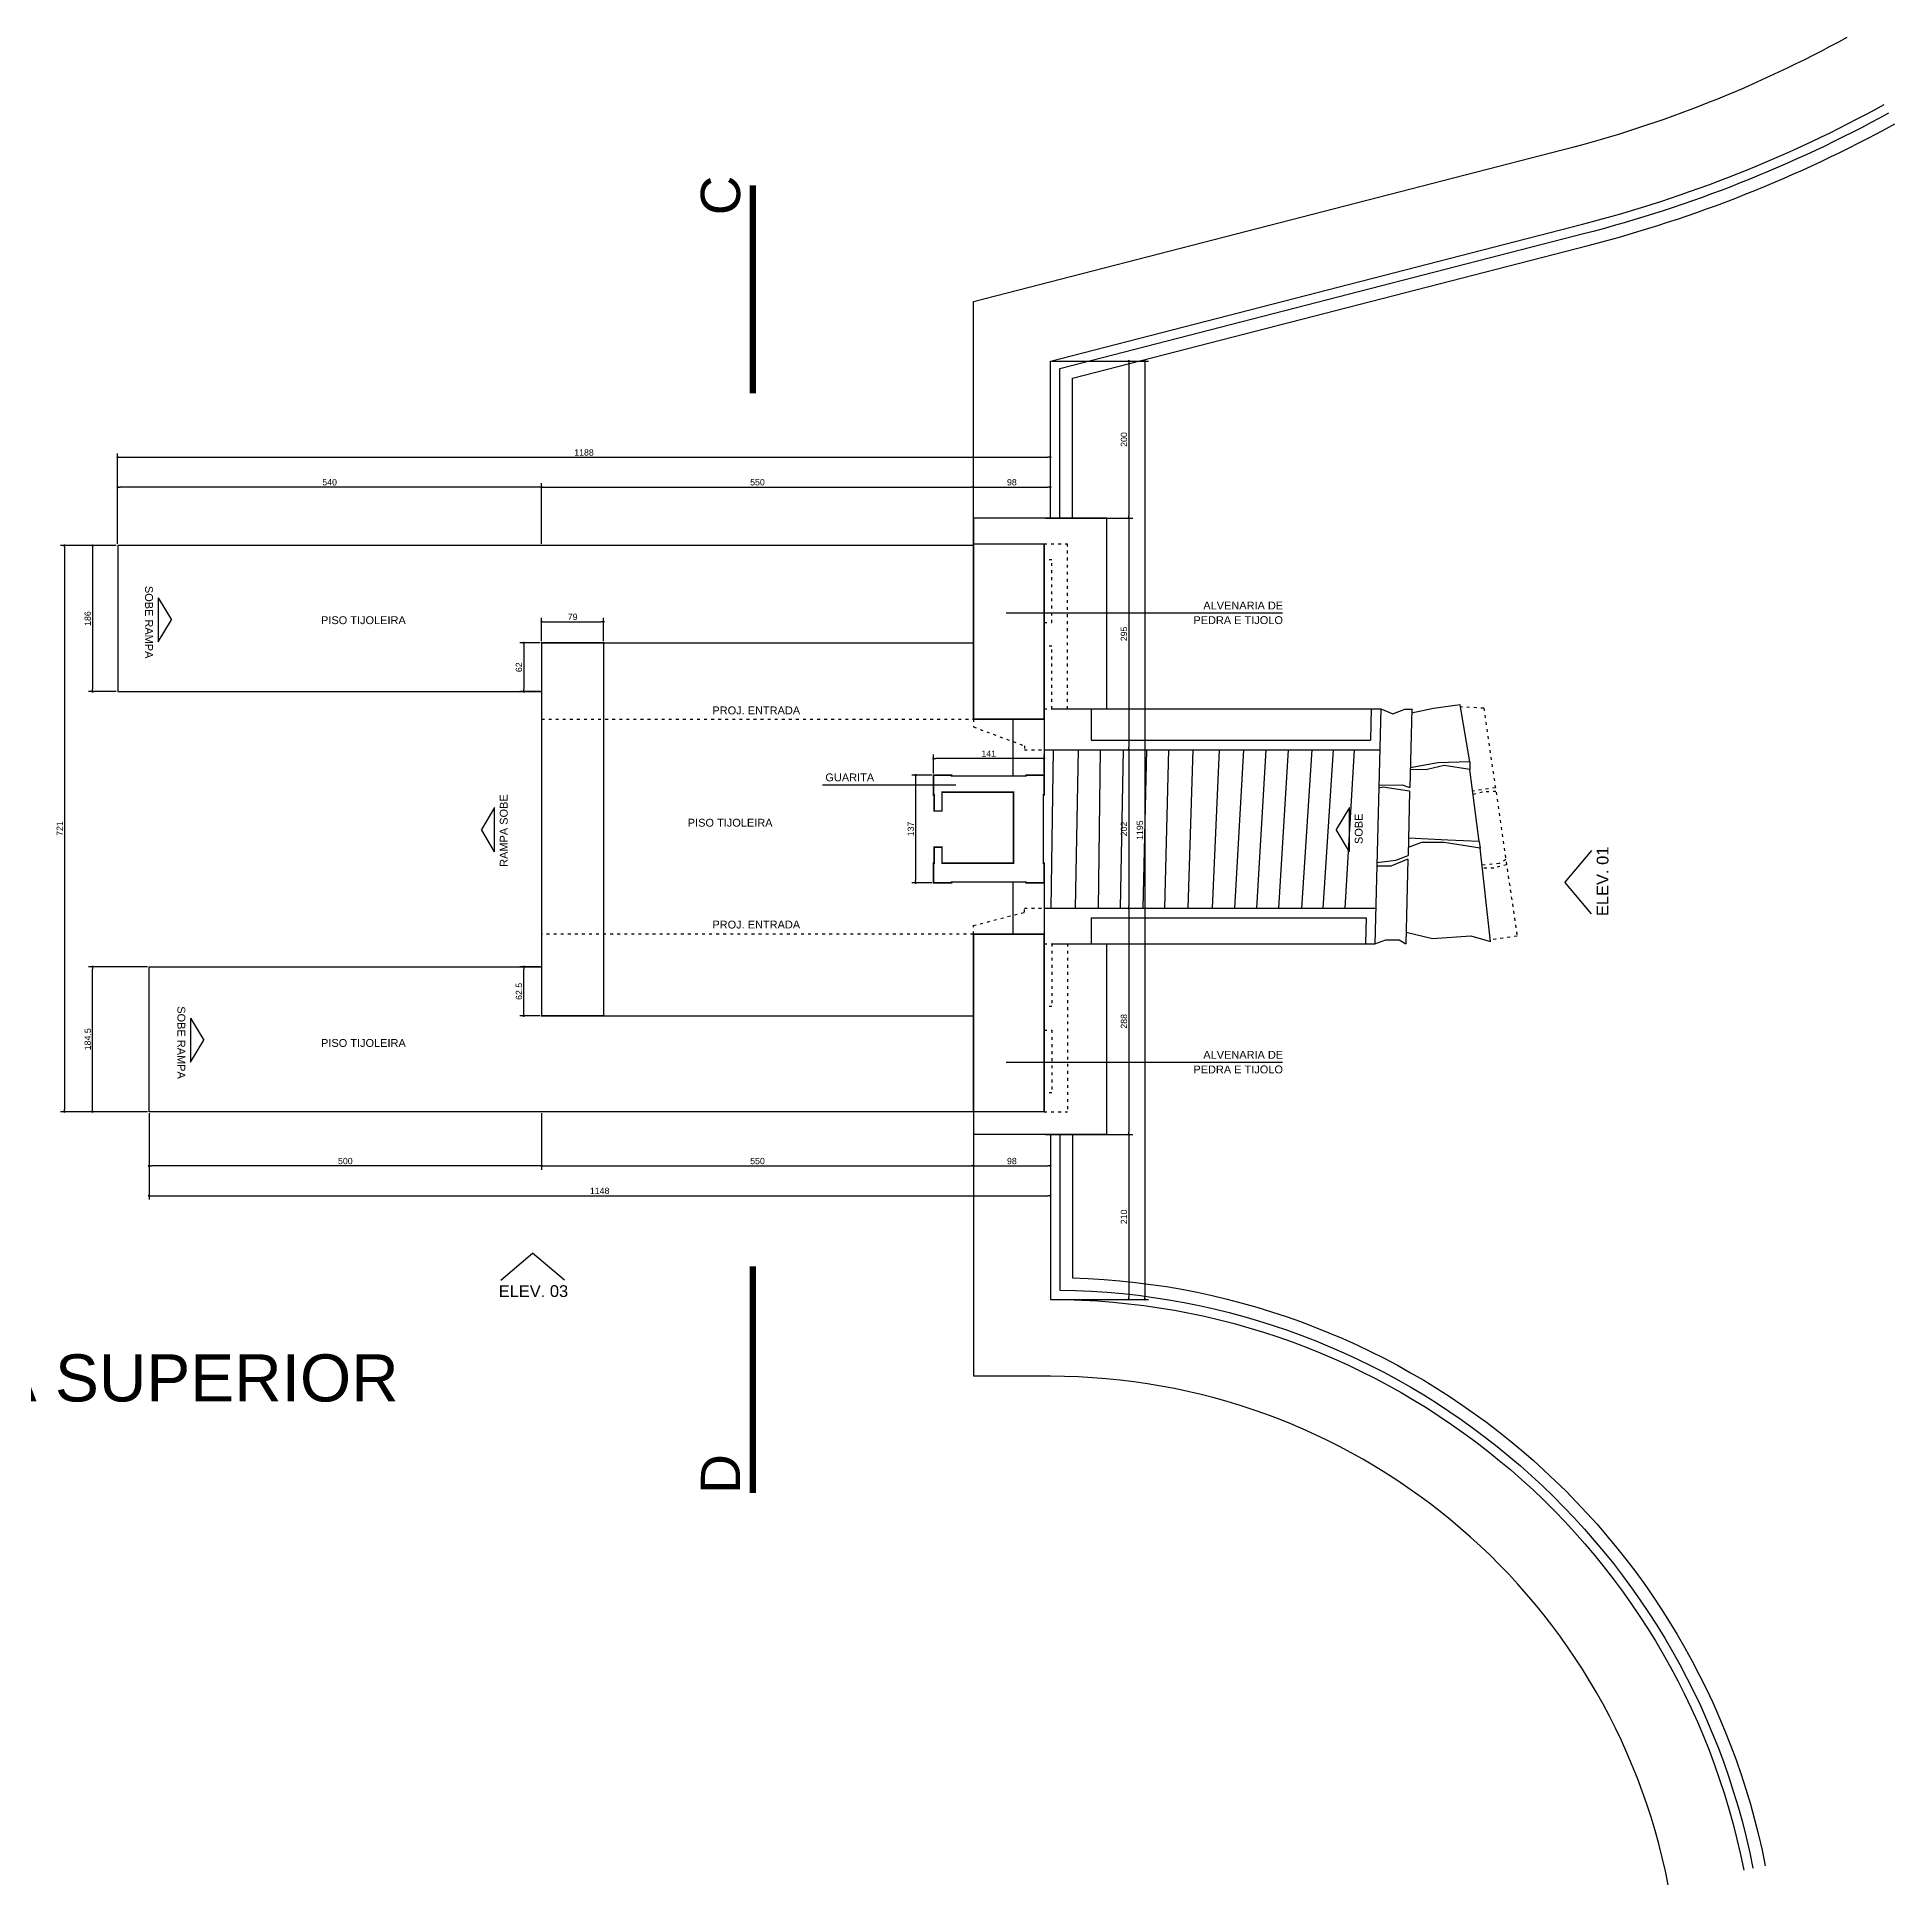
# Model space of a CAD drawing. Extents: x 1364 to 13318, y -13728 to -5941.
# Drawn here: x 10952 to 13318, y -8294 to -5941 of the extents above; entities that cross this region are included whole.
import ezdxf

# ---------------------------------------------------------------- set-up
doc = ezdxf.new("R2010")
doc.units = 0
doc.header["$PDMODE"] = 35
doc.linetypes.add('ACAD_ISO03W100', pattern=[30, 12, -18])
doc.linetypes.add('CENTER2', pattern=[28.575, 19.05, -3.175, 3.175, -3.175])
doc.layers.get('0').update_dxf_attribs({"linetype": 'CONTINUOUS'})
doc.layers.get('DEFPOINTS').update_dxf_attribs({"linetype": 'CONTINUOUS'})
for name, color, linetype in [('COTA', 7, 'CONTINUOUS'), ('PAREDE', 7, 'CONTINUOUS'), ('PAREDE_FINA', 7, 'CONTINUOUS')]:
    doc.layers.add(name, color=color, linetype=linetype)
doc.styles.add('TEXTO', font='ARIAL.TTF')
doc.dimstyles.new('COTA', dxfattribs={"dimtxt": 8, "dimasz": 3, "dimexe": 5, "dimexo": 2, "dimgap": 2, "dimtad": 1, "dimdec": 1, "dimdsep": 46, "dimtxsty": 'TEXTO', "dimblk1": 'DOT', "dimblk2": 'DOT', "dimsah": 1, "dimcen": 0, "dimclrd": 256, "dimclre": 256, "dimclrt": 256, "dimadec": 0, "dimazin": 0, "dimtfac": 1, "dimtdec": 4, "dimtmove": 0, "dimatfit": 3, "dimldrblk": 'DOT', "dimfxl": 1, "dimtolj": 1, "dimtzin": 0, "dimarcsym": 0})

# ---------------------------------------------------------------- blocks, each defined once
blk = doc.blocks.new('_DOT')
at = {"color": 0, "linetype": 'ByBlock'}
blk.add_line((-0.5, 0), (-1, 0), dxfattribs=at)
at = {"color": 0, "linetype": 'ByBlock', "const_width": 0.5}
blk.add_lwpolyline([(-0.25, 0, 1), (0.25, 0, 1)], format="xyb", close=True, dxfattribs=at)
blk = doc.blocks.new('*D31')
at = {"layer": 'COTA', "lineweight": -2}
for p, q in [((11054.2, -6586.7), (11054.2, -6509.3)), ((11591.2, -6514.3), (11057.2, -6514.3)), ((11594.2, -6586.7), (11594.2, -6509.3))]:
    blk.add_line(p, q, dxfattribs=at)
at = {"layer": 'DEFPOINTS', "color": 0}
for p in [(11054.2, -6514.3), (11054.2, -6588.7), (11594.2, -6588.7)]:
    blk.add_point(p, dxfattribs=at)
at = {"layer": 'COTA', "lineweight": -2, "xscale": 3, "yscale": 3, "zscale": 3, "rotation": 180}
blk.add_blockref('_DOT', (11054.2, -6514.3), dxfattribs=at)
at = {"layer": 'COTA', "lineweight": -2, "xscale": 3, "yscale": 3, "zscale": 3}
blk.add_blockref('_DOT', (11594.2, -6514.3), dxfattribs=at)
at = {"layer": 'COTA', "insert": (11324.2, -6508.2), "char_height": 8, "attachment_point": 5, "style": 'TEXTO'}
blk.add_mtext('\\A1;540', dxfattribs=at)
blk = doc.blocks.new('*D30')
at = {"layer": 'COTA', "lineweight": -2}
for p, q in [((11054.2, -6586.7), (11054.2, -6471.3)), ((11057.2, -6476.3), (12239.2, -6476.3)), ((12242.2, -6551.7), (12242.2, -6471.3))]:
    blk.add_line(p, q, dxfattribs=at)
at = {"layer": 'DEFPOINTS', "color": 0}
for p in [(12242.2, -6476.3), (12242.2, -6553.7), (11054.2, -6588.7)]:
    blk.add_point(p, dxfattribs=at)
at = {"layer": 'COTA', "lineweight": -2, "xscale": 3, "yscale": 3, "zscale": 3, "rotation": 180}
blk.add_blockref('_DOT', (11054.2, -6476.3), dxfattribs=at)
at = {"layer": 'COTA', "lineweight": -2, "xscale": 3, "yscale": 3, "zscale": 3}
blk.add_blockref('_DOT', (12242.2, -6476.3), dxfattribs=at)
at = {"layer": 'COTA', "insert": (11648.2, -6470.2), "char_height": 8, "attachment_point": 5, "style": 'TEXTO'}
blk.add_mtext('\\A1;1188', dxfattribs=at)
blk = doc.blocks.new('*D29')
at = {"layer": 'COTA', "lineweight": -2}
for p, q in [((11094.2, -7311.7), (11094.2, -7421.7)), ((12242.2, -7340.7), (12242.2, -7421.7)), ((11097.2, -7416.7), (12239.2, -7416.7))]:
    blk.add_line(p, q, dxfattribs=at)
at = {"layer": 'DEFPOINTS', "color": 0}
for p in [(11094.2, -7309.7), (12242.2, -7338.7), (12242.2, -7416.7)]:
    blk.add_point(p, dxfattribs=at)
at = {"layer": 'COTA', "lineweight": -2, "xscale": 3, "yscale": 3, "zscale": 3, "rotation": 180}
blk.add_blockref('_DOT', (11094.2, -7416.7), dxfattribs=at)
at = {"layer": 'COTA', "lineweight": -2, "xscale": 3, "yscale": 3, "zscale": 3}
blk.add_blockref('_DOT', (12242.2, -7416.7), dxfattribs=at)
at = {"layer": 'COTA', "insert": (11668.2, -7410.6), "char_height": 8, "attachment_point": 5, "style": 'TEXTO'}
blk.add_mtext('\\A1;1148', dxfattribs=at)
blk = doc.blocks.new('*D26')
at = {"layer": 'COTA', "lineweight": -2}
for p, q in [((11094.2, -7311.7), (11094.2, -7383.7)), ((11594.2, -7311.7), (11594.2, -7383.7)), ((11591.2, -7378.7), (11097.2, -7378.7))]:
    blk.add_line(p, q, dxfattribs=at)
at = {"layer": 'DEFPOINTS', "color": 0}
for p in [(11094.2, -7309.7), (11594.2, -7309.7), (11094.2, -7378.7)]:
    blk.add_point(p, dxfattribs=at)
at = {"layer": 'COTA', "lineweight": -2, "xscale": 3, "yscale": 3, "zscale": 3, "rotation": 180}
blk.add_blockref('_DOT', (11094.2, -7378.7), dxfattribs=at)
at = {"layer": 'COTA', "lineweight": -2, "xscale": 3, "yscale": 3, "zscale": 3}
blk.add_blockref('_DOT', (11594.2, -7378.7), dxfattribs=at)
at = {"layer": 'COTA', "insert": (11344.2, -7372.6), "char_height": 8, "attachment_point": 5, "style": 'TEXTO'}
blk.add_mtext('\\A1;500', dxfattribs=at)
blk = doc.blocks.new('*D36')
at = {"layer": 'COTA', "lineweight": -2}
for p, q in [((11052.2, -6588.7), (10981.4, -6588.7)), ((10986.4, -6591.7), (10986.4, -7306.7)), ((11092.2, -7309.7), (10981.4, -7309.7))]:
    blk.add_line(p, q, dxfattribs=at)
at = {"layer": 'DEFPOINTS', "color": 0}
for p in [(11054.2, -6588.7), (10986.4, -7309.7), (11094.2, -7309.7)]:
    blk.add_point(p, dxfattribs=at)
at = {"layer": 'COTA', "lineweight": -2, "xscale": 3, "yscale": 3, "zscale": 3}
for p, rotation in [((10986.4, -6588.7), 90), ((10986.4, -7309.7), 270)]:
    blk.add_blockref('_DOT', p, dxfattribs=dict(at, rotation=rotation))
at = {"layer": 'COTA', "insert": (10980.4, -6949.2), "char_height": 8, "attachment_point": 5, "rotation": 90, "style": 'TEXTO'}
blk.add_mtext('\\A1;721', dxfattribs=at)
blk = doc.blocks.new('*D32')
at = {"layer": 'COTA', "lineweight": -2}
for p, q in [((11052.2, -6588.7), (11017.2, -6588.7)), ((11022.2, -6591.7), (11022.2, -6771.7)), ((11052.2, -6774.7), (11017.2, -6774.7))]:
    blk.add_line(p, q, dxfattribs=at)
at = {"layer": 'DEFPOINTS', "color": 0}
for p in [(11054.2, -6588.7), (11022.2, -6774.7), (11054.2, -6774.7)]:
    blk.add_point(p, dxfattribs=at)
at = {"layer": 'COTA', "lineweight": -2, "xscale": 3, "yscale": 3, "zscale": 3}
for p, rotation in [((11022.2, -6588.7), 90), ((11022.2, -6774.7), 270)]:
    blk.add_blockref('_DOT', p, dxfattribs=dict(at, rotation=rotation))
at = {"layer": 'COTA', "insert": (11016.1, -6681.7), "char_height": 8, "attachment_point": 5, "rotation": 90, "style": 'TEXTO'}
blk.add_mtext('\\A1;186', dxfattribs=at)
blk = doc.blocks.new('*D35')
at = {"layer": 'COTA', "lineweight": -2}
for p, q in [((11092.2, -7125.2), (11017.2, -7125.2)), ((11022.2, -7306.7), (11022.2, -7128.2)), ((11092.2, -7309.7), (11017.2, -7309.7))]:
    blk.add_line(p, q, dxfattribs=at)
at = {"layer": 'DEFPOINTS', "color": 0}
for p in [(11022.2, -7125.2), (11094.2, -7125.2), (11094.2, -7309.7)]:
    blk.add_point(p, dxfattribs=at)
at = {"layer": 'COTA', "lineweight": -2, "xscale": 3, "yscale": 3, "zscale": 3}
for p, rotation in [((11022.2, -7125.2), 90), ((11022.2, -7309.7), 270)]:
    blk.add_blockref('_DOT', p, dxfattribs=dict(at, rotation=rotation))
at = {"layer": 'COTA', "insert": (11016.1, -7217.5), "char_height": 8, "attachment_point": 5, "rotation": 90, "style": 'TEXTO'}
blk.add_mtext('\\A1;184.5', dxfattribs=at)
blk = doc.blocks.new('*D42')
at = {"layer": 'COTA', "lineweight": -2}
for p, q in [((12244.2, -6353.7), (12367.4, -6353.7)), ((12362.4, -6356.7), (12362.4, -7545.7)), ((12244.2, -7548.7), (12367.4, -7548.7))]:
    blk.add_line(p, q, dxfattribs=at)
at = {"layer": 'DEFPOINTS', "color": 0}
for p in [(12242.2, -6353.7), (12242.2, -7548.7), (12362.4, -7548.7)]:
    blk.add_point(p, dxfattribs=at)
at = {"layer": 'COTA', "lineweight": -2, "xscale": 3, "yscale": 3, "zscale": 3}
for p, rotation in [((12362.4, -6353.7), 90), ((12362.4, -7548.7), 270)]:
    blk.add_blockref('_DOT', p, dxfattribs=dict(at, rotation=rotation))
at = {"layer": 'COTA', "insert": (12356.3, -6951.2), "char_height": 8, "attachment_point": 5, "rotation": 90, "style": 'TEXTO'}
blk.add_mtext('\\A1;1195', dxfattribs=at)
blk = doc.blocks.new('*D41')
at = {"layer": 'COTA', "lineweight": -2}
for p, q in [((12236.2, -7338.7), (12347.1, -7338.7)), ((12342.1, -7341.7), (12342.1, -7545.7)), ((12244.2, -7548.7), (12347.1, -7548.7))]:
    blk.add_line(p, q, dxfattribs=at)
at = {"layer": 'DEFPOINTS', "color": 0}
for p in [(12234.2, -7338.7), (12242.2, -7548.7), (12342.1, -7548.7)]:
    blk.add_point(p, dxfattribs=at)
at = {"layer": 'COTA', "lineweight": -2, "xscale": 3, "yscale": 3, "zscale": 3}
for p, rotation in [((12342.1, -7338.7), 90), ((12342.1, -7548.7), 270)]:
    blk.add_blockref('_DOT', p, dxfattribs=dict(at, rotation=rotation))
at = {"layer": 'COTA', "insert": (12336, -7443.7), "char_height": 8, "attachment_point": 5, "rotation": 90, "style": 'TEXTO'}
blk.add_mtext('\\A1;210', dxfattribs=at)
blk = doc.blocks.new('*D33')
at = {"layer": 'COTA', "lineweight": -2}
for p, q in [((12144.2, -6551.7), (12144.2, -6509.3)), ((12147.2, -6514.3), (12239.2, -6514.3)), ((12242.2, -6551.7), (12242.2, -6509.3))]:
    blk.add_line(p, q, dxfattribs=at)
at = {"layer": 'DEFPOINTS', "color": 0}
for p in [(12242.2, -6514.3), (12144.2, -6553.7), (12242.2, -6553.7)]:
    blk.add_point(p, dxfattribs=at)
at = {"layer": 'COTA', "lineweight": -2, "xscale": 3, "yscale": 3, "zscale": 3, "rotation": 180}
blk.add_blockref('_DOT', (12144.2, -6514.3), dxfattribs=at)
at = {"layer": 'COTA', "lineweight": -2, "xscale": 3, "yscale": 3, "zscale": 3}
blk.add_blockref('_DOT', (12242.2, -6514.3), dxfattribs=at)
at = {"layer": 'COTA', "insert": (12193.2, -6508.2), "char_height": 8, "attachment_point": 5, "style": 'TEXTO'}
blk.add_mtext('\\A1;98', dxfattribs=at)
blk = doc.blocks.new('*D28')
at = {"layer": 'COTA', "lineweight": -2}
for p, q in [((12144.2, -7340.7), (12144.2, -7383.7)), ((12242.2, -7340.7), (12242.2, -7383.7)), ((12147.2, -7378.7), (12239.2, -7378.7))]:
    blk.add_line(p, q, dxfattribs=at)
at = {"layer": 'DEFPOINTS', "color": 0}
for p in [(12144.2, -7338.7), (12242.2, -7338.7), (12242.2, -7378.7)]:
    blk.add_point(p, dxfattribs=at)
at = {"layer": 'COTA', "lineweight": -2, "xscale": 3, "yscale": 3, "zscale": 3, "rotation": 180}
blk.add_blockref('_DOT', (12144.2, -7378.7), dxfattribs=at)
at = {"layer": 'COTA', "lineweight": -2, "xscale": 3, "yscale": 3, "zscale": 3}
blk.add_blockref('_DOT', (12242.2, -7378.7), dxfattribs=at)
at = {"layer": 'COTA', "insert": (12193.2, -7372.6), "char_height": 8, "attachment_point": 5, "style": 'TEXTO'}
blk.add_mtext('\\A1;98', dxfattribs=at)
blk = doc.blocks.new('*D27')
at = {"layer": 'COTA', "lineweight": -2}
for p, q in [((11594.2, -7311.7), (11594.2, -7383.7)), ((12144.2, -7311.7), (12144.2, -7383.7)), ((11597.2, -7378.7), (12141.2, -7378.7))]:
    blk.add_line(p, q, dxfattribs=at)
at = {"layer": 'DEFPOINTS', "color": 0}
for p in [(11594.2, -7309.7), (12144.2, -7309.7), (12144.2, -7378.7)]:
    blk.add_point(p, dxfattribs=at)
at = {"layer": 'COTA', "lineweight": -2, "xscale": 3, "yscale": 3, "zscale": 3, "rotation": 180}
blk.add_blockref('_DOT', (11594.2, -7378.7), dxfattribs=at)
at = {"layer": 'COTA', "lineweight": -2, "xscale": 3, "yscale": 3, "zscale": 3}
blk.add_blockref('_DOT', (12144.2, -7378.7), dxfattribs=at)
at = {"layer": 'COTA', "insert": (11869.2, -7372.6), "char_height": 8, "attachment_point": 5, "style": 'TEXTO'}
blk.add_mtext('\\A1;550', dxfattribs=at)
blk = doc.blocks.new('*D34')
at = {"layer": 'COTA', "lineweight": -2}
for p, q in [((11594.2, -6586.7), (11594.2, -6509.3)), ((11597.2, -6514.3), (12141.2, -6514.3)), ((12144.2, -6586.7), (12144.2, -6509.3))]:
    blk.add_line(p, q, dxfattribs=at)
at = {"layer": 'DEFPOINTS', "color": 0}
for p in [(12144.2, -6514.3), (11594.2, -6588.7), (12144.2, -6588.7)]:
    blk.add_point(p, dxfattribs=at)
at = {"layer": 'COTA', "lineweight": -2, "xscale": 3, "yscale": 3, "zscale": 3, "rotation": 180}
blk.add_blockref('_DOT', (11594.2, -6514.3), dxfattribs=at)
at = {"layer": 'COTA', "lineweight": -2, "xscale": 3, "yscale": 3, "zscale": 3}
blk.add_blockref('_DOT', (12144.2, -6514.3), dxfattribs=at)
at = {"layer": 'COTA', "insert": (11869.2, -6508.2), "char_height": 8, "attachment_point": 5, "style": 'TEXTO'}
blk.add_mtext('\\A1;550', dxfattribs=at)
blk = doc.blocks.new('*D38')
at = {"layer": 'COTA', "lineweight": -2}
for p, q in [((12236.2, -6553.7), (12347.1, -6553.7)), ((12342.1, -6556.7), (12342.1, -6845.7)), ((12236.2, -6848.7), (12347.1, -6848.7))]:
    blk.add_line(p, q, dxfattribs=at)
at = {"layer": 'DEFPOINTS', "color": 0}
for p in [(12234.2, -6553.7), (12234.2, -6848.7), (12342.1, -6848.7)]:
    blk.add_point(p, dxfattribs=at)
at = {"layer": 'COTA', "lineweight": -2, "xscale": 3, "yscale": 3, "zscale": 3}
for p, rotation in [((12342.1, -6553.7), 90), ((12342.1, -6848.7), 270)]:
    blk.add_blockref('_DOT', p, dxfattribs=dict(at, rotation=rotation))
at = {"layer": 'COTA', "insert": (12336, -6701.2), "char_height": 8, "attachment_point": 5, "rotation": 90, "style": 'TEXTO'}
blk.add_mtext('\\A1;295', dxfattribs=at)
blk = doc.blocks.new('*D40')
at = {"layer": 'COTA', "lineweight": -2}
for p, q in [((12236.2, -7050.7), (12347.1, -7050.7)), ((12342.1, -7053.7), (12342.1, -7335.7)), ((12316.2, -7338.7), (12347.1, -7338.7))]:
    blk.add_line(p, q, dxfattribs=at)
at = {"layer": 'DEFPOINTS', "color": 0}
for p in [(12234.2, -7050.7), (12314.2, -7338.7), (12342.1, -7338.7)]:
    blk.add_point(p, dxfattribs=at)
at = {"layer": 'COTA', "lineweight": -2, "xscale": 3, "yscale": 3, "zscale": 3}
for p, rotation in [((12342.1, -7050.7), 90), ((12342.1, -7338.7), 270)]:
    blk.add_blockref('_DOT', p, dxfattribs=dict(at, rotation=rotation))
at = {"layer": 'COTA', "insert": (12336, -7194.7), "char_height": 8, "attachment_point": 5, "rotation": 90, "style": 'TEXTO'}
blk.add_mtext('\\A1;288', dxfattribs=at)
blk = doc.blocks.new('*D39')
at = {"layer": 'COTA', "lineweight": -2}
for p, q in [((12236.2, -6848.7), (12347.1, -6848.7)), ((12342.1, -6851.7), (12342.1, -7047.7)), ((12236.2, -7050.7), (12347.1, -7050.7))]:
    blk.add_line(p, q, dxfattribs=at)
at = {"layer": 'DEFPOINTS', "color": 0}
for p in [(12234.2, -6848.7), (12234.2, -7050.7), (12342.1, -7050.7)]:
    blk.add_point(p, dxfattribs=at)
at = {"layer": 'COTA', "lineweight": -2, "xscale": 3, "yscale": 3, "zscale": 3}
for p, rotation in [((12342.1, -6848.7), 90), ((12342.1, -7050.7), 270)]:
    blk.add_blockref('_DOT', p, dxfattribs=dict(at, rotation=rotation))
at = {"layer": 'COTA', "insert": (12336, -6949.7), "char_height": 8, "attachment_point": 5, "rotation": 90, "style": 'TEXTO'}
blk.add_mtext('\\A1;202', dxfattribs=at)
blk = doc.blocks.new('*D37')
at = {"layer": 'COTA', "lineweight": -2}
for p, q in [((12244.2, -6353.7), (12347.1, -6353.7)), ((12342.1, -6356.7), (12342.1, -6550.7)), ((12316.2, -6553.7), (12347.1, -6553.7))]:
    blk.add_line(p, q, dxfattribs=at)
at = {"layer": 'DEFPOINTS', "color": 0}
for p in [(12242.2, -6353.7), (12314.2, -6553.7), (12342.1, -6553.7)]:
    blk.add_point(p, dxfattribs=at)
at = {"layer": 'COTA', "lineweight": -2, "xscale": 3, "yscale": 3, "zscale": 3}
for p, rotation in [((12342.1, -6353.7), 90), ((12342.1, -6553.7), 270)]:
    blk.add_blockref('_DOT', p, dxfattribs=dict(at, rotation=rotation))
at = {"layer": 'COTA', "insert": (12336, -6453.7), "char_height": 8, "attachment_point": 5, "rotation": 90, "style": 'TEXTO'}
blk.add_mtext('\\A1;200', dxfattribs=at)
blk = doc.blocks.new('*D43')
at = {"layer": 'COTA', "lineweight": -2}
for p, q in [((11594.2, -6710.7), (11594.2, -6680.7)), ((11597.2, -6685.7), (11670.2, -6685.7)), ((11673.2, -6710.7), (11673.2, -6680.7))]:
    blk.add_line(p, q, dxfattribs=at)
at = {"layer": 'DEFPOINTS', "color": 0}
for p in [(11673.2, -6685.7), (11594.2, -6712.7), (11673.2, -6712.7)]:
    blk.add_point(p, dxfattribs=at)
at = {"layer": 'COTA', "lineweight": -2, "xscale": 3, "yscale": 3, "zscale": 3, "rotation": 180}
blk.add_blockref('_DOT', (11594.2, -6685.7), dxfattribs=at)
at = {"layer": 'COTA', "lineweight": -2, "xscale": 3, "yscale": 3, "zscale": 3}
blk.add_blockref('_DOT', (11673.2, -6685.7), dxfattribs=at)
at = {"layer": 'COTA', "insert": (11633.7, -6679.6), "char_height": 8, "attachment_point": 5, "style": 'TEXTO'}
blk.add_mtext('\\A1;79', dxfattribs=at)
blk = doc.blocks.new('*D44')
at = {"layer": 'COTA', "lineweight": -2}
for p, q in [((11592.2, -6712.7), (11566.5, -6712.7)), ((11571.5, -6715.7), (11571.5, -6771.7)), ((11592.2, -6774.7), (11566.5, -6774.7))]:
    blk.add_line(p, q, dxfattribs=at)
at = {"layer": 'DEFPOINTS', "color": 0}
for p in [(11594.2, -6712.7), (11571.5, -6774.7), (11594.2, -6774.7)]:
    blk.add_point(p, dxfattribs=at)
at = {"layer": 'COTA', "lineweight": -2, "xscale": 3, "yscale": 3, "zscale": 3}
for p, rotation in [((11571.5, -6712.7), 90), ((11571.5, -6774.7), 270)]:
    blk.add_blockref('_DOT', p, dxfattribs=dict(at, rotation=rotation))
at = {"layer": 'COTA', "insert": (11565.4, -6743.7), "char_height": 8, "attachment_point": 5, "rotation": 90, "style": 'TEXTO'}
blk.add_mtext('\\A1;62', dxfattribs=at)
blk = doc.blocks.new('*D45')
at = {"layer": 'COTA', "lineweight": -2}
for p, q in [((11592.2, -7125.2), (11566.5, -7125.2)), ((11571.5, -7184.7), (11571.5, -7128.2)), ((11592.2, -7187.7), (11566.5, -7187.7))]:
    blk.add_line(p, q, dxfattribs=at)
at = {"layer": 'DEFPOINTS', "color": 0}
for p in [(11571.5, -7125.2), (11594.2, -7125.2), (11594.2, -7187.7)]:
    blk.add_point(p, dxfattribs=at)
at = {"layer": 'COTA', "lineweight": -2, "xscale": 3, "yscale": 3, "zscale": 3}
for p, rotation in [((11571.5, -7125.2), 90), ((11571.5, -7187.7), 270)]:
    blk.add_blockref('_DOT', p, dxfattribs=dict(at, rotation=rotation))
at = {"layer": 'COTA', "insert": (11565.4, -7156.5), "char_height": 8, "attachment_point": 5, "rotation": 90, "style": 'TEXTO'}
blk.add_mtext('\\A1;62.5', dxfattribs=at)
blk = doc.blocks.new('*D46')
at = {"layer": 'COTA', "lineweight": -2}
for p, q in [((12093.2, -6879.2), (12093.2, -6854.8)), ((12231.2, -6859.8), (12096.2, -6859.8)), ((12234.2, -6879.2), (12234.2, -6854.8))]:
    blk.add_line(p, q, dxfattribs=at)
at = {"layer": 'DEFPOINTS', "color": 0}
for p in [(12093.2, -6859.8), (12093.2, -6881.2), (12234.2, -6881.2)]:
    blk.add_point(p, dxfattribs=at)
at = {"layer": 'COTA', "lineweight": -2, "xscale": 3, "yscale": 3, "zscale": 3, "rotation": 180}
blk.add_blockref('_DOT', (12093.2, -6859.8), dxfattribs=at)
at = {"layer": 'COTA', "lineweight": -2, "xscale": 3, "yscale": 3, "zscale": 3}
blk.add_blockref('_DOT', (12234.2, -6859.8), dxfattribs=at)
at = {"layer": 'COTA', "insert": (12163.7, -6853.8), "char_height": 8, "attachment_point": 5, "style": 'TEXTO'}
blk.add_mtext('\\A1;141', dxfattribs=at)
blk = doc.blocks.new('*D47')
at = {"layer": 'COTA', "lineweight": -2}
for p, q in [((12091.2, -6881.2), (12065.6, -6881.2)), ((12070.6, -6884.2), (12070.6, -7015.2)), ((12091.2, -7018.2), (12065.6, -7018.2))]:
    blk.add_line(p, q, dxfattribs=at)
at = {"layer": 'DEFPOINTS', "color": 0}
for p in [(12093.2, -6881.2), (12070.6, -7018.2), (12093.2, -7018.2)]:
    blk.add_point(p, dxfattribs=at)
at = {"layer": 'COTA', "lineweight": -2, "xscale": 3, "yscale": 3, "zscale": 3}
for p, rotation in [((12070.6, -6881.2), 90), ((12070.6, -7018.2), 270)]:
    blk.add_blockref('_DOT', p, dxfattribs=dict(at, rotation=rotation))
at = {"layer": 'COTA', "insert": (12064.5, -6949.7), "char_height": 8, "attachment_point": 5, "rotation": 90, "style": 'TEXTO'}
blk.add_mtext('\\A1;137', dxfattribs=at)

msp = doc.modelspace()

# ---------------------------------------------------------------- linework, layer by layer
at = {"layer": 'PAREDE', "const_width": 2}
for points in [[(12234.23, -6586.74), (12144.23, -6586.74), (12144.23, -6809.74), (12234.23, -6809.74)], [(11673.23, -7187.74), (11594.23, -7187.74), (11594.23, -6712.74), (11673.23, -6712.74)], [(12195.23, -6993.24), (12195.23, -6902.74), (12104.23, -6902.74), (12104.23, -6926.74), (12094.23, -6926.74), (12094.23, -6906.24), (12093.23, -6906.24), (12093.23, -6881.24), (12116.23, -6881.24), (12116.23, -6882.24), (12211.23, -6882.24), (12211.23, -6881.24), (12234.23, -6881.24), (12234.23, -6906.24), (12233.23, -6906.24), (12233.23, -6993.24), (12234.23, -6993.24), (12234.23, -7018.24), (12211.23, -7018.24), (12211.23, -7017.24), (12116.23, -7017.24), (12116.23, -7018.24), (12093.23, -7018.24), (12093.23, -6993.24), (12094.23, -6993.24), (12094.23, -6972.74), (12104.23, -6972.74), (12104.23, -6993.24)], [(12144.23, -7083.74), (12234.23, -7083.74), (12234.23, -7309.74), (12144.23, -7309.74)]]:
    msp.add_lwpolyline(points, close=True, dxfattribs=at)
at = {"layer": 'PAREDE_FINA'}
for points in [[(12242.23, -6553.74), (12242.23, -6353.74), (12920.17, -6179.41, 0.0629133), (13304.39, -6027.13)], [(12254.23, -6553.74), (12254.23, -6363.05), (12923.16, -6191.04, 0.0629133), (13310.17, -6037.65)], [(12270.23, -6553.74), (12270.23, -6375.45), (12927.15, -6206.53, 0.0629133), (13317.89, -6051.66, 0.0629133)], [(12242.23, -7338.74), (12242.23, -7548.74, -0.3585501), (13125.4, -8275.49)], [(12254.23, -7338.74), (12254.23, -7536.82, -0.354842), (13137.17, -8273.18)], [(12270.23, -7338.74), (12270.23, -7521.17, -0.3500588), (13152.87, -8270.1, -0.3500588)]]:
    msp.add_lwpolyline(points, format="xyb", dxfattribs=at)
for points in [[(12144.23, -6277.75), (12895.77, -6084.5)], [(12144.23, -6553.74), (12144.23, -6277.75)], [(12234.23, -6553.74), (12144.23, -6553.74), (12144.23, -6588.74), (11054.23, -6588.74), (11054.23, -6774.74), (11594.23, -6774.74)], [(12314.23, -6553.74), (12234.23, -6553.74)], [(12314.23, -6796.74), (12314.23, -6553.74)], [(11105.99, -6655.23), (11105.99, -6711.43)], [(11105.99, -6655.23), (11122.66, -6683.33)], [(11105.99, -6711.43), (11122.66, -6683.33)], [(12185.73, -6674.47), (12537.95, -6674.47)], [(11673.23, -6712.74), (12144.23, -6712.74)], [(12194.23, -6809.74), (12194.23, -6882.24)], [(12234.23, -6809.74), (12234.23, -6881.24)], [(12244.23, -6796.74), (12663.02, -6796.74)], [(12294.23, -6796.74), (12294.23, -6836.74)], [(12651.02, -6796.45), (12650.02, -6836.74)], [(12663.02, -6796.74), (12655.62, -7095.74)], [(12663.02, -6796.74), (12678.42, -6802.91), (12693.72, -6797.27), (12702.47, -6797.27)], [(12702.47, -6796.74), (12700, -6896.66)], [(12776.58, -6864.31), (12764.16, -6791.78), (12730.17, -6796.35), (12702.33, -6802.36)], [(12294.23, -6836.74), (12650.02, -6836.74)], [(12234.23, -6848.74), (12661.73, -6848.74)], [(12243.23, -7050.74), (12246.23, -6848.74)], [(12277.73, -6848.74), (12273.73, -7050.74)], [(12303.73, -7050.74), (12306.23, -6848.74)], [(12331.73, -7050.74), (12335.23, -6848.74)], [(12360.23, -7050.74), (12365.23, -6848.74)], [(12388.23, -7050.74), (12393.23, -6848.74)], [(12417.73, -7050.74), (12424.23, -6848.74)], [(12448.73, -7050.74), (12457.73, -6848.74)], [(12477.23, -7050.74), (12488.73, -6848.74)], [(12505.23, -7050.74), (12517.23, -6848.74)], [(12533.23, -7050.74), (12545.73, -6848.74)], [(12562.73, -7050.74), (12575.73, -6848.74)], [(12589.73, -7050.74), (12602.73, -6848.74)], [(12617.73, -7050.74), (12629.73, -6848.74)], [(12788.34, -6965.58), (12776.58, -6874.11), (12743.89, -6868.88), (12722.34, -6874.1), (12700.55, -6874.44)], [(12776.58, -6864.31), (12735.89, -6865.58), (12700.62, -6871.63)], [(12776.58, -6864.31), (12776.58, -6874.11)], [(11952.03, -6893.39), (12122.01, -6893.39)], [(12699.88, -6901.41), (12665.6, -6896.29), (12660.52, -6897.51)], [(12660.62, -6893.78), (12690.26, -6893.41), (12700, -6896.66)], [(12699.88, -6901.41), (12697.85, -6983.58)], [(11534.15, -6922.44), (11517.48, -6950.54)], [(11534.15, -6978.64), (11534.15, -6922.44)], [(12623.12, -6922.44), (12606.44, -6950.54)], [(12623.12, -6978.64), (12623.12, -6922.44)], [(11534.15, -6978.64), (11517.48, -6950.54)], [(12623.12, -6978.64), (12606.44, -6950.54)], [(12695.44, -7080.98), (12728.86, -7089.06), (12777.88, -7085.8), (12802.72, -7092.98), (12789.65, -6974.07), (12743.89, -6966.88), (12715.13, -6966.88), (12698.1, -6973.39)], [(12788.34, -6965.58), (12748.68, -6963.92), (12698.4, -6961.2)], [(12788.34, -6965.58), (12789.65, -6974.07)], [(12931.56, -6976.96), (12897.39, -7017.44)], [(12697.74, -6987.99), (12676.01, -6996.88), (12658.06, -6996.88)], [(12658.17, -6992.56), (12682.45, -6989.57), (12697.85, -6983.58)], [(12697.74, -6987.99), (12695.07, -7095.74)], [(12194.23, -7017.24), (12194.23, -7083.74)], [(12234.23, -7018.24), (12234.23, -7083.74)], [(12931.56, -7057.92), (12897.39, -7017.44)], [(12234.23, -7050.74), (12656.73, -7050.74)], [(12294.23, -7062.74), (12644.43, -7062.74)], [(12294.23, -7062.74), (12294.23, -7095.74)], [(12644.43, -7062.74), (12643.62, -7095.45)], [(12244.23, -7095.74), (12655.62, -7095.74)], [(12314.23, -7338.74), (12314.23, -7095.74)], [(12655.62, -7095.74), (12669.57, -7091.04), (12686.48, -7091.04), (12695.07, -7095.74)], [(12144.23, -7309.74), (11094.23, -7309.74), (11094.23, -7125.24), (11594.23, -7125.24)], [(11147.18, -7190.54), (11163.85, -7218.65)], [(11147.18, -7190.54), (11147.18, -7246.75)], [(11673.23, -7187.74), (12144.23, -7187.74)], [(11147.18, -7246.75), (11163.85, -7218.65)], [(12185.73, -7246.65), (12537.95, -7246.65)], [(12144.23, -7309.74), (12144.23, -7646.74)], [(12314.23, -7338.74), (12144.23, -7338.74)], [(11542.19, -7524.18), (11582.68, -7490.02)], [(11623.16, -7524.18), (11582.68, -7490.02)], [(12242.23, -7646.74), (12144.23, -7646.74)]]:
    msp.add_lwpolyline(points, dxfattribs=at)
at = {"layer": 'PAREDE_FINA', "linetype": 'CENTER2', "ltscale": 3, "const_width": 8}
for points in [[(11863.37, -6394.85), (11863.37, -6129.86)], [(11863.37, -7795.47), (11863.37, -7506.69)]]:
    msp.add_lwpolyline(points, dxfattribs=at)
at = {"layer": 'PAREDE_FINA', "linetype": 'ACAD_ISO03W100', "ltscale": 0.3}
for points in [[(12234.23, -6586.74), (12264.23, -6586.74)], [(12264.23, -6796.74), (12264.23, -6586.74)], [(12234.23, -6686.74), (12244.23, -6686.74), (12244.23, -6606.74), (12234.23, -6606.74)], [(12234.23, -6796.74), (12244.23, -6796.74), (12244.23, -6716.74), (12234.23, -6716.74)], [(11594.23, -6809.74), (12144.23, -6809.74), (12144.23, -6819.74), (12209.23, -6843.74), (12209.23, -6848.74), (12234.23, -6848.74)], [(12794.26, -6795.8), (12764.59, -6794.3)], [(12794.26, -6795.8), (12836.68, -7086.34)], [(12809.04, -6897.07), (12780.11, -6901.61)], [(12809.76, -6901.98), (12792.76, -6902.76), (12780.66, -6905.88)], [(12822.41, -6988.59), (12813.99, -6993.75), (12792.05, -6995.93)], [(12823.37, -6995.2), (12807.05, -6999.46), (12792.46, -6999.63)], [(12144.23, -7083.74), (12144.23, -7072.74), (12209.23, -7055.74), (12209.23, -7050.74), (12234.23, -7050.74)], [(12144.23, -7083.74), (11594.23, -7083.74)], [(12234.23, -7095.74), (12244.23, -7095.74), (12244.23, -7175.74), (12234.23, -7175.74)], [(12264.23, -7095.74), (12264.23, -7309.74)], [(12836.68, -7086.34), (12802.48, -7090.79)], [(12234.23, -7205.74), (12244.23, -7205.74), (12244.23, -7285.74), (12234.23, -7285.74)], [(12234.23, -7309.74), (12264.23, -7309.74)]]:
    msp.add_lwpolyline(points, dxfattribs=at)
at = {"layer": 'PAREDE_FINA'}
for centre, radius, start, end in [((12509.55, -4582.55), 1550.81, 284.42077, 298.82046), ((12242.23, -8448.74), 802, 11.0988, 90)]:
    msp.add_arc(centre, radius, start, end, dxfattribs=at)

# ---------------------------------------------------------------- texts
at = {"layer": 'PAREDE_FINA', "style": 'TEXTO'}
for s, height, rotation, p in [('C', 50, 90, (11847.02, -6168.09)), ('SOBE RAMPA', 10, 270, (11089.14, -6640.14)), ('RAMPA SOBE', 10, 90, (11551, -6997.88)), ('SOBE', 10, 90, (12639.97, -6968.83)), ('ELEV. 01', 15, 90, (12953.1, -7060.63)), ('SOBE RAMPA', 10, 270, (11130.33, -7175.46)), ('D', 50, 90, (11847.02, -7796.22))]:
    msp.add_text(s, height=height, rotation=rotation, dxfattribs=at).set_placement(p)
for s, height, p in [('ALVENARIA DE', 10, (12437.07, -6670.09)), ('PISO TIJOLEIRA', 10, (11313.29, -6688.78)), ('PEDRA E TIJOLO', 10, (12424.39, -6688.73)), ('PROJ. ENTRADA', 10, (11811.75, -6803.68)), ('GUARITA', 10, (11955.68, -6889.01)), ('PISO TIJOLEIRA', 10, (11780.43, -6946.7)), ('PROJ. ENTRADA', 10, (11811.75, -7076.41)), ('PISO TIJOLEIRA', 10, (11313.29, -7227.22)), ('ALVENARIA DE', 10, (12437.07, -7242.28)), ('PEDRA E TIJOLO', 10, (12424.39, -7260.92)), ('ELEV. 03', 15, (11539.49, -7545.72)), ('PLANTA SUPERIOR', 60, (10625.08, -7678.8))]:
    msp.add_text(s, height=height, dxfattribs=at).set_placement(p)

# ---------------------------------------------------------------- dimensions: what is measured, and where the dimension line sits
at = {"layer": 'COTA'}
for base, p1, p2, angle, picture, middle in [((12362.41, -7548.74), (12242.23, -6353.74), (12242.23, -7548.74), 90, '*D42', (12356.33, -6951.24)), ((12342.1, -6553.74), (12242.23, -6353.74), (12314.23, -6553.74), 90, '*D37', (12336.02, -6453.74)), ((12342.1, -6848.74), (12234.23, -6553.74), (12234.23, -6848.74), 90, '*D38', (12336.02, -6701.24)), ((10986.37, -7309.74), (11054.23, -6588.74), (11094.23, -7309.74), 90, '*D36', (10980.35, -6949.24)), ((11022.19, -6774.74), (11054.23, -6588.74), (11054.23, -6774.74), 270, '*D32', (11016.11, -6681.74)), ((11571.52, -6774.74), (11594.23, -6712.74), (11594.23, -6774.74), 90, '*D44', (11565.43, -6743.74)), ((12342.1, -7050.74), (12234.23, -6848.74), (12234.23, -7050.74), 90, '*D39', (12336.02, -6949.74)), ((12070.59, -7018.24), (12093.23, -6881.24), (12093.23, -7018.24), 90, '*D47', (12064.51, -6949.74)), ((12342.1, -7338.74), (12234.23, -7050.74), (12314.23, -7338.74), 90, '*D40', (12336.02, -7194.74)), ((11022.19, -7125.24), (11094.23, -7309.74), (11094.23, -7125.24), 90, '*D35', (11016.11, -7217.49)), ((11571.52, -7125.24), (11594.23, -7187.74), (11594.23, -7125.24), 90, '*D45', (11565.43, -7156.49)), ((12342.1, -7548.74), (12234.23, -7338.74), (12242.23, -7548.74), 90, '*D41', (12336.02, -7443.74))]:
    dim = msp.add_linear_dim(base=base, p1=p1, p2=p2, angle=angle, dimstyle='COTA', dxfattribs=at)
    dim.commit()
    dim.dimension.update_dxf_attribs({"geometry": picture, "text_midpoint": middle})
for base, p1, p2, picture, middle in [((12242.23, -6476.26), (11054.23, -6588.74), (12242.23, -6553.74), '*D30', (11648.23, -6470.17)), ((11054.23, -6514.32), (11594.23, -6588.74), (11054.23, -6588.74), '*D31', (11324.23, -6508.23)), ((12144.23, -6514.32), (11594.23, -6588.74), (12144.23, -6588.74), '*D34', (11869.23, -6508.23)), ((12242.23, -6514.32), (12144.23, -6553.74), (12242.23, -6553.74), '*D33', (12193.23, -6508.23)), ((11673.23, -6685.71), (11594.23, -6712.74), (11673.23, -6712.74), '*D43', (11633.73, -6679.62)), ((12093.23, -6859.83), (12234.23, -6881.24), (12093.23, -6881.24), '*D46', (12163.73, -6853.81)), ((12242.23, -7416.73), (11094.23, -7309.74), (12242.23, -7338.74), '*D29', (11668.23, -7410.65)), ((11094.23, -7378.67), (11594.23, -7309.74), (11094.23, -7309.74), '*D26', (11344.23, -7372.59)), ((12144.23, -7378.67), (11594.23, -7309.74), (12144.23, -7309.74), '*D27', (11869.23, -7372.59)), ((12242.23, -7378.67), (12144.23, -7338.74), (12242.23, -7338.74), '*D28', (12193.23, -7372.59))]:
    dim = msp.add_linear_dim(base=base, p1=p1, p2=p2, dimstyle='COTA', dxfattribs=at)
    dim.commit()
    dim.dimension.update_dxf_attribs({"geometry": picture, "text_midpoint": middle})

doc.saveas('drawing.dxf')
